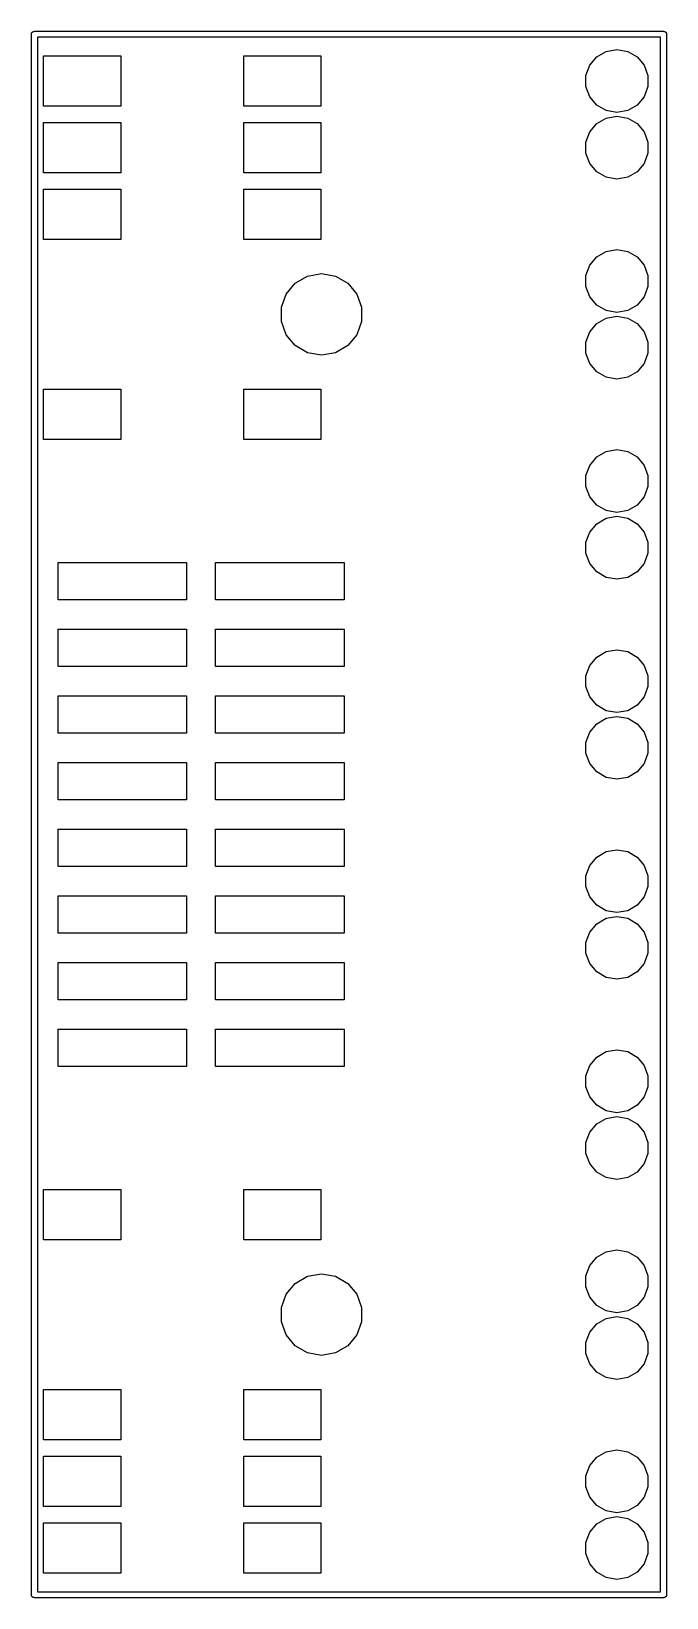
# Model space of a CAD drawing. Extents: x 25.3 to 49.5, y -85 to -25.3.
import ezdxf

# ---------------------------------------------------------------- set-up
doc = ezdxf.new("R2010")
doc.units = 0
doc.header["$MEASUREMENT"] = 0
doc.layers.add('BLACK', color=7, linetype='CONTINUOUS')

msp = doc.modelspace()

# ---------------------------------------------------------------- linework, layer by layer
at = {"layer": 'Black'}
for p, q in [((25.2857, -25.4), (25.2874, -25.3902)), ((25.2857, -84.836), (25.2857, -25.4)), ((25.2874, -25.3802), (25.2909, -25.3708)), ((25.2874, -25.3902), (25.2874, -25.3802)), ((25.2909, -25.3708), (25.2926, -25.3609)), ((25.2926, -25.3609), (25.2976, -25.3522)), ((25.2976, -25.3522), (25.301, -25.3428)), ((25.301, -25.3428), (25.3074, -25.3352)), ((25.3074, -25.3352), (25.3124, -25.3265)), ((25.3124, -25.3265), (25.3201, -25.3201)), ((25.3201, -25.3201), (25.3265, -25.3124)), ((25.3265, -25.3124), (25.3352, -25.3074)), ((25.3352, -25.3074), (25.3428, -25.301)), ((25.3428, -25.301), (25.3522, -25.2976)), ((25.3522, -25.2976), (25.3609, -25.2926)), ((25.3609, -25.2926), (25.3708, -25.2909)), ((25.3708, -25.2909), (25.3802, -25.2874)), ((25.3802, -25.2874), (25.3902, -25.2874)), ((25.3902, -25.2874), (25.4, -25.2857)), ((25.4, -25.2857), (49.3649, -25.2857)), ((49.2506, -25.5143), (25.5143, -25.5143)), ((25.5143, -25.5143), (25.5143, -84.7217)), ((49.2506, -84.7217), (49.2506, -25.5143)), ((49.3649, -25.2857), (49.3747, -25.2874)), ((49.3747, -25.2874), (49.3847, -25.2874)), ((49.3847, -25.2874), (49.3941, -25.2909)), ((49.3941, -25.2909), (49.404, -25.2926)), ((49.404, -25.2926), (49.4127, -25.2976)), ((49.4127, -25.2976), (49.422, -25.301)), ((49.422, -25.301), (49.4297, -25.3074)), ((49.4297, -25.3074), (49.4384, -25.3124)), ((49.4384, -25.3124), (49.4448, -25.3201)), ((49.4448, -25.3201), (49.4525, -25.3265)), ((49.4525, -25.3265), (49.4575, -25.3352)), ((49.4575, -25.3352), (49.4639, -25.3428)), ((49.4639, -25.3428), (49.4673, -25.3522)), ((49.4673, -25.3522), (49.4723, -25.3609)), ((49.4723, -25.3609), (49.474, -25.3708)), ((49.474, -25.3708), (49.4775, -25.3802)), ((49.4775, -25.3802), (49.4775, -25.3902)), ((49.4775, -25.3902), (49.4792, -25.4)), ((49.4792, -25.4), (49.4792, -84.836)), ((25.7525, -28.14), (25.7525, -26.216)), ((25.7525, -26.216), (28.6925, -26.216)), ((28.6925, -26.216), (28.6925, -28.14)), ((33.3725, -28.14), (33.3725, -26.216)), ((33.3725, -26.216), (36.3125, -26.216)), ((36.3125, -26.216), (36.3125, -28.14)), ((46.8166, -26.26), (47.177, -26.0519)), ((47.177, -26.0519), (47.5869, -25.9796)), ((47.5869, -25.9796), (47.9968, -26.0519)), ((47.9968, -26.0519), (48.3572, -26.26)), ((46.4067, -26.9699), (46.5491, -26.5788)), ((46.5491, -26.5788), (46.8166, -26.26)), ((48.3572, -26.26), (48.6247, -26.5788)), ((48.6247, -26.5788), (48.7671, -26.9699)), ((46.4067, -27.3861), (46.4067, -26.9699)), ((46.5491, -27.7772), (46.4067, -27.3861)), ((48.7671, -27.3861), (48.6247, -27.7772)), ((48.7671, -26.9699), (48.7671, -27.3861)), ((46.8166, -28.096), (46.5491, -27.7772)), ((48.6247, -27.7772), (48.3572, -28.096)), ((28.6925, -28.14), (25.7525, -28.14)), ((36.3125, -28.14), (33.3725, -28.14)), ((47.177, -28.3041), (46.8166, -28.096)), ((46.8166, -28.8), (47.177, -28.5919)), ((47.5869, -28.3764), (47.177, -28.3041)), ((47.177, -28.5919), (47.5869, -28.5196)), ((47.9968, -28.3041), (47.5869, -28.3764)), ((47.5869, -28.5196), (47.9968, -28.5919)), ((48.3572, -28.096), (47.9968, -28.3041)), ((47.9968, -28.5919), (48.3572, -28.8)), ((25.7525, -30.68), (25.7525, -28.756)), ((25.7525, -28.756), (28.6925, -28.756)), ((28.6925, -28.756), (28.6925, -30.68)), ((33.3725, -30.68), (33.3725, -28.756)), ((33.3725, -28.756), (36.3125, -28.756)), ((36.3125, -28.756), (36.3125, -30.68)), ((46.4067, -29.5099), (46.5491, -29.1188)), ((46.5491, -29.1188), (46.8166, -28.8)), ((48.3572, -28.8), (48.6247, -29.1188)), ((48.6247, -29.1188), (48.7671, -29.5099)), ((46.4067, -29.9261), (46.4067, -29.5099)), ((48.7671, -29.5099), (48.7671, -29.9261)), ((46.5491, -30.3172), (46.4067, -29.9261)), ((46.8166, -30.636), (46.5491, -30.3172)), ((48.6247, -30.3172), (48.3572, -30.636)), ((48.7671, -29.9261), (48.6247, -30.3172)), ((28.6925, -30.68), (25.7525, -30.68)), ((36.3125, -30.68), (33.3725, -30.68)), ((47.177, -30.8441), (46.8166, -30.636)), ((47.5869, -30.9164), (47.177, -30.8441)), ((47.9968, -30.8441), (47.5869, -30.9164)), ((48.3572, -30.636), (47.9968, -30.8441)), ((25.7525, -33.22), (25.7525, -31.296)), ((25.7525, -31.296), (28.6925, -31.296)), ((28.6925, -31.296), (28.6925, -33.22)), ((33.3725, -33.22), (33.3725, -31.296)), ((33.3725, -31.296), (36.3125, -31.296)), ((36.3125, -31.296), (36.3125, -33.22)), ((28.6925, -33.22), (25.7525, -33.22)), ((36.3125, -33.22), (33.3725, -33.22)), ((46.5491, -34.1988), (46.8166, -33.88)), ((46.8166, -33.88), (47.177, -33.6719)), ((47.177, -33.6719), (47.5869, -33.5996)), ((47.5869, -33.5996), (47.9968, -33.6719)), ((47.9968, -33.6719), (48.3572, -33.88)), ((48.3572, -33.88), (48.6247, -34.1988)), ((35.8038, -34.6095), (36.3347, -34.5159)), ((36.3347, -34.5159), (36.8656, -34.6095)), ((46.4067, -34.5899), (46.5491, -34.1988)), ((46.4067, -35.0061), (46.4067, -34.5899)), ((48.6247, -34.1988), (48.7671, -34.5899)), ((48.7671, -34.5899), (48.7671, -35.0061)), ((34.9905, -35.2919), (35.337, -34.879)), ((35.337, -34.879), (35.8038, -34.6095)), ((36.8656, -34.6095), (37.3324, -34.879)), ((37.3324, -34.879), (37.6789, -35.2919)), ((46.5491, -35.3972), (46.4067, -35.0061)), ((48.7671, -35.0061), (48.6247, -35.3972)), ((34.8062, -35.7985), (34.9905, -35.2919)), ((34.8062, -36.3375), (34.8062, -35.7985)), ((37.6789, -35.2919), (37.8632, -35.7985)), ((37.8632, -35.7985), (37.8632, -36.3375)), ((46.8166, -35.716), (46.5491, -35.3972)), ((47.177, -35.9241), (46.8166, -35.716)), ((48.3572, -35.716), (47.9968, -35.9241)), ((48.6247, -35.3972), (48.3572, -35.716)), ((34.9905, -36.8441), (34.8062, -36.3375)), ((37.8632, -36.3375), (37.6789, -36.8441)), ((46.8166, -36.42), (47.177, -36.2119)), ((47.5869, -35.9964), (47.177, -35.9241)), ((47.177, -36.2119), (47.5869, -36.1396)), ((47.9968, -35.9241), (47.5869, -35.9964)), ((47.5869, -36.1396), (47.9968, -36.2119)), ((47.9968, -36.2119), (48.3572, -36.42)), ((35.337, -37.257), (34.9905, -36.8441)), ((37.6789, -36.8441), (37.3324, -37.257)), ((46.4067, -37.1299), (46.5491, -36.7388)), ((46.5491, -36.7388), (46.8166, -36.42)), ((48.3572, -36.42), (48.6247, -36.7388)), ((48.6247, -36.7388), (48.7671, -37.1299)), ((35.8038, -37.5265), (35.337, -37.257)), ((36.3347, -37.6201), (35.8038, -37.5265)), ((36.8656, -37.5265), (36.3347, -37.6201)), ((37.3324, -37.257), (36.8656, -37.5265)), ((46.4067, -37.5461), (46.4067, -37.1299)), ((46.5491, -37.9372), (46.4067, -37.5461)), ((48.7671, -37.5461), (48.6247, -37.9372)), ((48.7671, -37.1299), (48.7671, -37.5461)), ((46.8166, -38.256), (46.5491, -37.9372)), ((48.6247, -37.9372), (48.3572, -38.256)), ((47.177, -38.4641), (46.8166, -38.256)), ((47.5869, -38.5364), (47.177, -38.4641)), ((47.9968, -38.4641), (47.5869, -38.5364)), ((48.3572, -38.256), (47.9968, -38.4641)), ((25.7525, -40.84), (25.7525, -38.916)), ((25.7525, -38.916), (28.6925, -38.916)), ((28.6925, -38.916), (28.6925, -40.84)), ((33.3725, -40.84), (33.3725, -38.916)), ((33.3725, -38.916), (36.3125, -38.916)), ((36.3125, -38.916), (36.3125, -40.84)), ((28.6925, -40.84), (25.7525, -40.84)), ((36.3125, -40.84), (33.3725, -40.84)), ((46.5491, -41.8188), (46.8166, -41.5)), ((46.8166, -41.5), (47.177, -41.2919)), ((47.177, -41.2919), (47.5869, -41.2196)), ((47.5869, -41.2196), (47.9968, -41.2919)), ((47.9968, -41.2919), (48.3572, -41.5)), ((48.3572, -41.5), (48.6247, -41.8188)), ((46.4067, -42.2099), (46.5491, -41.8188)), ((46.4067, -42.6261), (46.4067, -42.2099)), ((48.6247, -41.8188), (48.7671, -42.2099)), ((48.7671, -42.2099), (48.7671, -42.6261)), ((46.5491, -43.0172), (46.4067, -42.6261)), ((48.7671, -42.6261), (48.6247, -43.0172)), ((46.8166, -43.336), (46.5491, -43.0172)), ((47.177, -43.5441), (46.8166, -43.336)), ((47.5869, -43.6164), (47.177, -43.5441)), ((47.9968, -43.5441), (47.5869, -43.6164)), ((48.3572, -43.336), (47.9968, -43.5441)), ((48.6247, -43.0172), (48.3572, -43.336)), ((46.5491, -44.3588), (46.8166, -44.04)), ((46.8166, -44.04), (47.177, -43.8319)), ((47.177, -43.8319), (47.5869, -43.7596)), ((47.5869, -43.7596), (47.9968, -43.8319)), ((47.9968, -43.8319), (48.3572, -44.04)), ((48.3572, -44.04), (48.6247, -44.3588)), ((46.4067, -44.7499), (46.5491, -44.3588)), ((48.6247, -44.3588), (48.7671, -44.7499)), ((46.4067, -45.1661), (46.4067, -44.7499)), ((46.5491, -45.5572), (46.4067, -45.1661)), ((48.7671, -45.1661), (48.6247, -45.5572)), ((48.7671, -44.7499), (48.7671, -45.1661)), ((26.3049, -46.936), (26.3049, -45.52)), ((26.3049, -45.52), (31.2007, -45.52)), ((31.2007, -45.52), (31.2007, -46.936)), ((32.2993, -46.936), (32.2993, -45.52)), ((32.2993, -45.52), (37.1951, -45.52)), ((37.1951, -45.52), (37.1951, -46.936)), ((46.8166, -45.876), (46.5491, -45.5572)), ((47.177, -46.0841), (46.8166, -45.876)), ((48.3572, -45.876), (47.9968, -46.0841)), ((48.6247, -45.5572), (48.3572, -45.876)), ((47.5869, -46.1564), (47.177, -46.0841)), ((47.9968, -46.0841), (47.5869, -46.1564)), ((31.2007, -46.936), (26.3049, -46.936)), ((37.1951, -46.936), (32.2993, -46.936)), ((26.3049, -49.476), (26.3049, -48.06)), ((26.3049, -48.06), (31.2007, -48.06)), ((31.2007, -48.06), (31.2007, -49.476)), ((32.2993, -49.476), (32.2993, -48.06)), ((32.2993, -48.06), (37.1951, -48.06)), ((37.1951, -48.06), (37.1951, -49.476)), ((46.8166, -49.12), (47.177, -48.9119)), ((47.177, -48.9119), (47.5869, -48.8396)), ((47.5869, -48.8396), (47.9968, -48.9119)), ((47.9968, -48.9119), (48.3572, -49.12)), ((31.2007, -49.476), (26.3049, -49.476)), ((37.1951, -49.476), (32.2993, -49.476)), ((46.4067, -49.8299), (46.5491, -49.4388)), ((46.5491, -49.4388), (46.8166, -49.12)), ((48.3572, -49.12), (48.6247, -49.4388)), ((48.6247, -49.4388), (48.7671, -49.8299)), ((46.4067, -50.2461), (46.4067, -49.8299)), ((48.7671, -49.8299), (48.7671, -50.2461)), ((26.3049, -52.016), (26.3049, -50.6)), ((26.3049, -50.6), (31.2007, -50.6)), ((31.2007, -50.6), (31.2007, -52.016)), ((32.2993, -52.016), (32.2993, -50.6)), ((32.2993, -50.6), (37.1951, -50.6)), ((37.1951, -50.6), (37.1951, -52.016)), ((46.5491, -50.6372), (46.4067, -50.2461)), ((46.8166, -50.956), (46.5491, -50.6372)), ((48.6247, -50.6372), (48.3572, -50.956)), ((48.7671, -50.2461), (48.6247, -50.6372)), ((47.177, -51.1641), (46.8166, -50.956)), ((47.5869, -51.2364), (47.177, -51.1641)), ((47.9968, -51.1641), (47.5869, -51.2364)), ((48.3572, -50.956), (47.9968, -51.1641)), ((46.5491, -51.9788), (46.8166, -51.66)), ((46.8166, -51.66), (47.177, -51.4519)), ((47.177, -51.4519), (47.5869, -51.3796)), ((47.5869, -51.3796), (47.9968, -51.4519)), ((47.9968, -51.4519), (48.3572, -51.66)), ((48.3572, -51.66), (48.6247, -51.9788)), ((31.2007, -52.016), (26.3049, -52.016)), ((37.1951, -52.016), (32.2993, -52.016)), ((46.4067, -52.3699), (46.5491, -51.9788)), ((46.4067, -52.7861), (46.4067, -52.3699)), ((48.6247, -51.9788), (48.7671, -52.3699)), ((48.7671, -52.3699), (48.7671, -52.7861)), ((46.5491, -53.1772), (46.4067, -52.7861)), ((48.7671, -52.7861), (48.6247, -53.1772)), ((26.3049, -54.556), (26.3049, -53.14)), ((26.3049, -53.14), (31.2007, -53.14)), ((31.2007, -53.14), (31.2007, -54.556)), ((32.2993, -54.556), (32.2993, -53.14)), ((32.2993, -53.14), (37.1951, -53.14)), ((37.1951, -53.14), (37.1951, -54.556)), ((46.8166, -53.496), (46.5491, -53.1772)), ((47.177, -53.7041), (46.8166, -53.496)), ((48.3572, -53.496), (47.9968, -53.7041)), ((48.6247, -53.1772), (48.3572, -53.496)), ((47.5869, -53.7764), (47.177, -53.7041)), ((47.9968, -53.7041), (47.5869, -53.7764)), ((31.2007, -54.556), (26.3049, -54.556)), ((37.1951, -54.556), (32.2993, -54.556)), ((26.3049, -57.096), (26.3049, -55.68)), ((26.3049, -55.68), (31.2007, -55.68)), ((31.2007, -55.68), (31.2007, -57.096)), ((32.2993, -57.096), (32.2993, -55.68)), ((32.2993, -55.68), (37.1951, -55.68)), ((37.1951, -55.68), (37.1951, -57.096)), ((46.8166, -56.74), (47.177, -56.5319)), ((47.177, -56.5319), (47.5869, -56.4596)), ((47.5869, -56.4596), (47.9968, -56.5319)), ((47.9968, -56.5319), (48.3572, -56.74)), ((31.2007, -57.096), (26.3049, -57.096)), ((37.1951, -57.096), (32.2993, -57.096)), ((46.4067, -57.4499), (46.5491, -57.0588)), ((46.5491, -57.0588), (46.8166, -56.74)), ((48.3572, -56.74), (48.6247, -57.0588)), ((48.6247, -57.0588), (48.7671, -57.4499)), ((46.4067, -57.8661), (46.4067, -57.4499)), ((46.5491, -58.2572), (46.4067, -57.8661)), ((48.7671, -57.8661), (48.6247, -58.2572)), ((48.7671, -57.4499), (48.7671, -57.8661)), ((26.3049, -59.636), (26.3049, -58.22)), ((26.3049, -58.22), (31.2007, -58.22)), ((31.2007, -58.22), (31.2007, -59.636)), ((32.2993, -59.636), (32.2993, -58.22)), ((32.2993, -58.22), (37.1951, -58.22)), ((37.1951, -58.22), (37.1951, -59.636)), ((46.8166, -58.576), (46.5491, -58.2572)), ((48.6247, -58.2572), (48.3572, -58.576)), ((47.177, -58.7841), (46.8166, -58.576)), ((47.5869, -58.8564), (47.177, -58.7841)), ((47.177, -59.0719), (47.5869, -58.9996)), ((47.9968, -58.7841), (47.5869, -58.8564)), ((47.5869, -58.9996), (47.9968, -59.0719)), ((48.3572, -58.576), (47.9968, -58.7841)), ((31.2007, -59.636), (26.3049, -59.636)), ((37.1951, -59.636), (32.2993, -59.636)), ((46.4067, -59.9899), (46.5491, -59.5988)), ((46.5491, -59.5988), (46.8166, -59.28)), ((46.8166, -59.28), (47.177, -59.0719)), ((47.9968, -59.0719), (48.3572, -59.28)), ((48.3572, -59.28), (48.6247, -59.5988)), ((48.6247, -59.5988), (48.7671, -59.9899)), ((46.4067, -60.4061), (46.4067, -59.9899)), ((48.7671, -59.9899), (48.7671, -60.4061)), ((26.3049, -62.176), (26.3049, -60.76)), ((26.3049, -60.76), (31.2007, -60.76)), ((31.2007, -60.76), (31.2007, -62.176)), ((32.2993, -62.176), (32.2993, -60.76)), ((32.2993, -60.76), (37.1951, -60.76)), ((37.1951, -60.76), (37.1951, -62.176)), ((46.5491, -60.7972), (46.4067, -60.4061)), ((46.8166, -61.116), (46.5491, -60.7972)), ((48.6247, -60.7972), (48.3572, -61.116)), ((48.7671, -60.4061), (48.6247, -60.7972)), ((47.177, -61.3241), (46.8166, -61.116)), ((47.5869, -61.3964), (47.177, -61.3241)), ((47.9968, -61.3241), (47.5869, -61.3964)), ((48.3572, -61.116), (47.9968, -61.3241)), ((31.2007, -62.176), (26.3049, -62.176)), ((37.1951, -62.176), (32.2993, -62.176)), ((26.3049, -64.716), (26.3049, -63.3)), ((26.3049, -63.3), (31.2007, -63.3)), ((31.2007, -63.3), (31.2007, -64.716)), ((32.2993, -64.716), (32.2993, -63.3)), ((32.2993, -63.3), (37.1951, -63.3)), ((37.1951, -63.3), (37.1951, -64.716)), ((46.5491, -64.6788), (46.8166, -64.36)), ((46.8166, -64.36), (47.177, -64.1519)), ((47.177, -64.1519), (47.5869, -64.0796)), ((47.5869, -64.0796), (47.9968, -64.1519)), ((47.9968, -64.1519), (48.3572, -64.36)), ((48.3572, -64.36), (48.6247, -64.6788)), ((31.2007, -64.716), (26.3049, -64.716)), ((37.1951, -64.716), (32.2993, -64.716)), ((46.4067, -65.0699), (46.5491, -64.6788)), ((48.6247, -64.6788), (48.7671, -65.0699)), ((46.4067, -65.4861), (46.4067, -65.0699)), ((46.5491, -65.8772), (46.4067, -65.4861)), ((48.7671, -65.4861), (48.6247, -65.8772)), ((48.7671, -65.0699), (48.7671, -65.4861)), ((46.8166, -66.196), (46.5491, -65.8772)), ((47.177, -66.4041), (46.8166, -66.196)), ((48.3572, -66.196), (47.9968, -66.4041)), ((48.6247, -65.8772), (48.3572, -66.196)), ((46.8166, -66.9), (47.177, -66.6919)), ((47.5869, -66.4764), (47.177, -66.4041)), ((47.177, -66.6919), (47.5869, -66.6196)), ((47.9968, -66.4041), (47.5869, -66.4764)), ((47.5869, -66.6196), (47.9968, -66.6919)), ((47.9968, -66.6919), (48.3572, -66.9)), ((46.4067, -67.6099), (46.5491, -67.2188)), ((46.5491, -67.2188), (46.8166, -66.9)), ((48.3572, -66.9), (48.6247, -67.2188)), ((48.6247, -67.2188), (48.7671, -67.6099)), ((46.4067, -68.0261), (46.4067, -67.6099)), ((48.7671, -67.6099), (48.7671, -68.0261)), ((46.5491, -68.4172), (46.4067, -68.0261)), ((46.8166, -68.736), (46.5491, -68.4172)), ((48.6247, -68.4172), (48.3572, -68.736)), ((48.7671, -68.0261), (48.6247, -68.4172)), ((47.177, -68.9441), (46.8166, -68.736)), ((47.5869, -69.0164), (47.177, -68.9441)), ((47.9968, -68.9441), (47.5869, -69.0164)), ((48.3572, -68.736), (47.9968, -68.9441)), ((25.7525, -71.32), (25.7525, -69.396)), ((25.7525, -69.396), (28.6925, -69.396)), ((28.6925, -69.396), (28.6925, -71.32)), ((33.3725, -71.32), (33.3725, -69.396)), ((33.3725, -69.396), (36.3125, -69.396)), ((36.3125, -69.396), (36.3125, -71.32)), ((28.6925, -71.32), (25.7525, -71.32)), ((36.3125, -71.32), (33.3725, -71.32)), ((46.5491, -72.2988), (46.8166, -71.98)), ((46.8166, -71.98), (47.177, -71.7719)), ((47.177, -71.7719), (47.5869, -71.6996)), ((47.5869, -71.6996), (47.9968, -71.7719)), ((47.9968, -71.7719), (48.3572, -71.98)), ((48.3572, -71.98), (48.6247, -72.2988)), ((35.337, -72.979), (35.8038, -72.7095)), ((35.8038, -72.7095), (36.3347, -72.6159)), ((36.3347, -72.6159), (36.8656, -72.7095)), ((36.8656, -72.7095), (37.3324, -72.979)), ((46.4067, -72.6899), (46.5491, -72.2988)), ((46.4067, -73.1061), (46.4067, -72.6899)), ((48.6247, -72.2988), (48.7671, -72.6899)), ((48.7671, -72.6899), (48.7671, -73.1061)), ((34.9905, -73.3919), (35.337, -72.979)), ((37.3324, -72.979), (37.6789, -73.3919)), ((46.5491, -73.4972), (46.4067, -73.1061)), ((48.7671, -73.1061), (48.6247, -73.4972)), ((34.8062, -73.8985), (34.9905, -73.3919)), ((34.8062, -74.4375), (34.8062, -73.8985)), ((37.6789, -73.3919), (37.8632, -73.8985)), ((37.8632, -73.8985), (37.8632, -74.4375)), ((46.8166, -73.816), (46.5491, -73.4972)), ((47.177, -74.0241), (46.8166, -73.816)), ((48.3572, -73.816), (47.9968, -74.0241)), ((48.6247, -73.4972), (48.3572, -73.816)), ((34.9905, -74.9441), (34.8062, -74.4375)), ((37.8632, -74.4375), (37.6789, -74.9441)), ((46.5491, -74.8388), (46.8166, -74.52)), ((46.8166, -74.52), (47.177, -74.3119)), ((47.5869, -74.0964), (47.177, -74.0241)), ((47.177, -74.3119), (47.5869, -74.2396)), ((47.9968, -74.0241), (47.5869, -74.0964)), ((47.5869, -74.2396), (47.9968, -74.3119)), ((47.9968, -74.3119), (48.3572, -74.52)), ((48.3572, -74.52), (48.6247, -74.8388)), ((35.337, -75.357), (34.9905, -74.9441)), ((37.6789, -74.9441), (37.3324, -75.357)), ((46.4067, -75.2299), (46.5491, -74.8388)), ((48.6247, -74.8388), (48.7671, -75.2299)), ((35.8038, -75.6265), (35.337, -75.357)), ((36.3347, -75.7201), (35.8038, -75.6265)), ((36.8656, -75.6265), (36.3347, -75.7201)), ((37.3324, -75.357), (36.8656, -75.6265)), ((46.4067, -75.6461), (46.4067, -75.2299)), ((46.5491, -76.0372), (46.4067, -75.6461)), ((48.7671, -75.6461), (48.6247, -76.0372)), ((48.7671, -75.2299), (48.7671, -75.6461)), ((46.8166, -76.356), (46.5491, -76.0372)), ((47.177, -76.5641), (46.8166, -76.356)), ((48.3572, -76.356), (47.9968, -76.5641)), ((48.6247, -76.0372), (48.3572, -76.356)), ((47.5869, -76.6364), (47.177, -76.5641)), ((47.9968, -76.5641), (47.5869, -76.6364)), ((25.7525, -78.94), (25.7525, -77.016)), ((25.7525, -77.016), (28.6925, -77.016)), ((28.6925, -77.016), (28.6925, -78.94)), ((33.3725, -78.94), (33.3725, -77.016)), ((33.3725, -77.016), (36.3125, -77.016)), ((36.3125, -77.016), (36.3125, -78.94)), ((28.6925, -78.94), (25.7525, -78.94)), ((36.3125, -78.94), (33.3725, -78.94)), ((47.177, -79.3919), (47.5869, -79.3196)), ((47.5869, -79.3196), (47.9968, -79.3919)), ((25.7525, -81.48), (25.7525, -79.556)), ((25.7525, -79.556), (28.6925, -79.556)), ((28.6925, -79.556), (28.6925, -81.48)), ((33.3725, -81.48), (33.3725, -79.556)), ((33.3725, -79.556), (36.3125, -79.556)), ((36.3125, -79.556), (36.3125, -81.48)), ((46.4067, -80.3099), (46.5491, -79.9188)), ((46.5491, -79.9188), (46.8166, -79.6)), ((46.8166, -79.6), (47.177, -79.3919)), ((47.9968, -79.3919), (48.3572, -79.6)), ((48.3572, -79.6), (48.6247, -79.9188)), ((48.6247, -79.9188), (48.7671, -80.3099)), ((46.4067, -80.7261), (46.4067, -80.3099)), ((48.7671, -80.3099), (48.7671, -80.7261)), ((46.5491, -81.1172), (46.4067, -80.7261)), ((46.8166, -81.436), (46.5491, -81.1172)), ((48.6247, -81.1172), (48.3572, -81.436)), ((48.7671, -80.7261), (48.6247, -81.1172)), ((28.6925, -81.48), (25.7525, -81.48)), ((36.3125, -81.48), (33.3725, -81.48)), ((47.177, -81.6441), (46.8166, -81.436)), ((47.5869, -81.7164), (47.177, -81.6441)), ((47.9968, -81.6441), (47.5869, -81.7164)), ((48.3572, -81.436), (47.9968, -81.6441)), ((25.7525, -84.02), (25.7525, -82.096)), ((25.7525, -82.096), (28.6925, -82.096)), ((28.6925, -82.096), (28.6925, -84.02)), ((33.3725, -84.02), (33.3725, -82.096)), ((33.3725, -82.096), (36.3125, -82.096)), ((36.3125, -82.096), (36.3125, -84.02)), ((46.5491, -82.4588), (46.8166, -82.14)), ((46.8166, -82.14), (47.177, -81.9319)), ((47.177, -81.9319), (47.5869, -81.8596)), ((47.5869, -81.8596), (47.9968, -81.9319)), ((47.9968, -81.9319), (48.3572, -82.14)), ((48.3572, -82.14), (48.6247, -82.4588)), ((46.4067, -82.8499), (46.5491, -82.4588)), ((46.4067, -83.2661), (46.4067, -82.8499)), ((48.6247, -82.4588), (48.7671, -82.8499)), ((48.7671, -82.8499), (48.7671, -83.2661)), ((46.5491, -83.6572), (46.4067, -83.2661)), ((48.7671, -83.2661), (48.6247, -83.6572)), ((28.6925, -84.02), (25.7525, -84.02)), ((36.3125, -84.02), (33.3725, -84.02)), ((46.8166, -83.976), (46.5491, -83.6572)), ((47.177, -84.1841), (46.8166, -83.976)), ((48.3572, -83.976), (47.9968, -84.1841)), ((48.6247, -83.6572), (48.3572, -83.976)), ((25.5143, -84.7217), (49.2506, -84.7217)), ((47.5869, -84.2564), (47.177, -84.1841)), ((47.9968, -84.1841), (47.5869, -84.2564)), ((25.2874, -84.8458), (25.2857, -84.836)), ((25.2874, -84.8558), (25.2874, -84.8458)), ((25.2909, -84.8652), (25.2874, -84.8558)), ((25.2926, -84.8751), (25.2909, -84.8652)), ((25.2976, -84.8838), (25.2926, -84.8751)), ((25.301, -84.8931), (25.2976, -84.8838)), ((25.3074, -84.9008), (25.301, -84.8931)), ((25.3124, -84.9095), (25.3074, -84.9008)), ((25.3201, -84.9159), (25.3124, -84.9095)), ((25.3265, -84.9236), (25.3201, -84.9159)), ((25.3352, -84.9286), (25.3265, -84.9236)), ((25.3428, -84.935), (25.3352, -84.9286)), ((25.3522, -84.9384), (25.3428, -84.935)), ((25.3609, -84.9434), (25.3522, -84.9384)), ((25.3708, -84.9451), (25.3609, -84.9434)), ((25.3802, -84.9486), (25.3708, -84.9451)), ((25.3902, -84.9486), (25.3802, -84.9486)), ((25.4, -84.9503), (25.3902, -84.9486)), ((49.3649, -84.9503), (25.4, -84.9503)), ((49.3747, -84.9486), (49.3649, -84.9503)), ((49.3847, -84.9486), (49.3747, -84.9486)), ((49.3941, -84.9451), (49.3847, -84.9486)), ((49.404, -84.9434), (49.3941, -84.9451)), ((49.4127, -84.9384), (49.404, -84.9434)), ((49.422, -84.935), (49.4127, -84.9384)), ((49.4297, -84.9286), (49.422, -84.935)), ((49.4384, -84.9236), (49.4297, -84.9286)), ((49.4448, -84.9159), (49.4384, -84.9236)), ((49.4525, -84.9095), (49.4448, -84.9159)), ((49.4575, -84.9008), (49.4525, -84.9095)), ((49.4639, -84.8931), (49.4575, -84.9008)), ((49.4673, -84.8838), (49.4639, -84.8931)), ((49.4723, -84.8751), (49.4673, -84.8838)), ((49.474, -84.8652), (49.4723, -84.8751)), ((49.4775, -84.8558), (49.474, -84.8652)), ((49.4792, -84.836), (49.4775, -84.8458)), ((49.4775, -84.8458), (49.4775, -84.8558))]:
    msp.add_line(p, q, dxfattribs=at)

doc.saveas('drawing.dxf')
